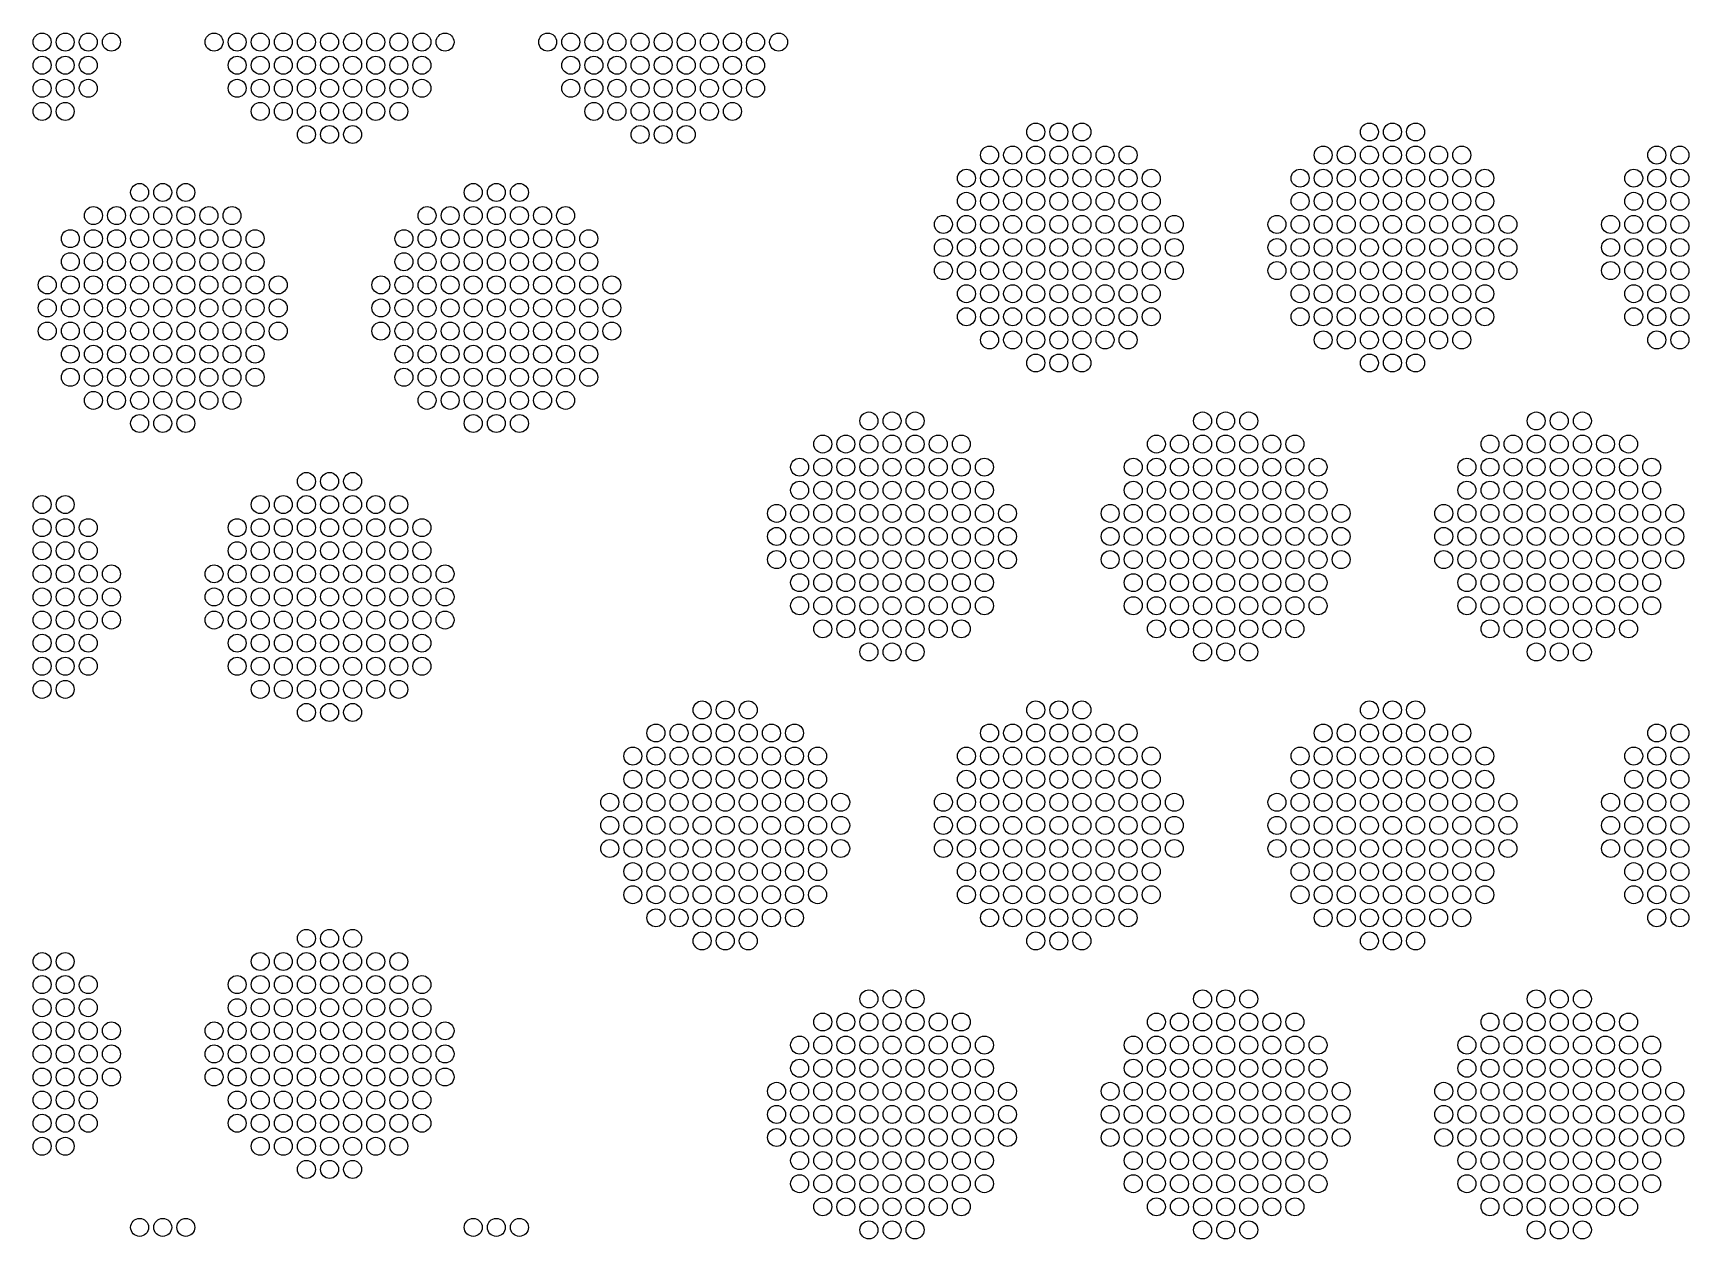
# Model space of a CAD drawing. Extents: x -49 to 54, y -38 to 38.
# Drawn here: x -29.79 to -23.33, y -9.47 to -4.77 of the extents above; entities that cross this region are included whole.
import ezdxf

# ---------------------------------------------------------------- set-up
doc = ezdxf.new("R2010")
doc.units = 0
doc.layers.add('LOWER_ELECTRODE', color=1, linetype='CONTINUOUS')

msp = doc.modelspace()

# ---------------------------------------------------------------- linework, layer by layer
at = {"layer": 'LOWER_ELECTRODE'}
for centre in [(-29.7502, -4.8028), (-29.6602, -4.8028), (-29.5702, -4.8028), (-29.4802, -4.8028), (-29.0802, -4.8028), (-28.9902, -4.8028), (-28.9002, -4.8028), (-28.8102, -4.8028), (-28.7202, -4.8028), (-28.6302, -4.8028), (-28.5402, -4.8028), (-28.4502, -4.8028), (-28.3602, -4.8028), (-28.2702, -4.8028), (-28.1802, -4.8028), (-27.7802, -4.8028), (-27.6902, -4.8028), (-27.6002, -4.8028), (-27.5102, -4.8028), (-27.4202, -4.8028), (-27.3302, -4.8028), (-27.2402, -4.8028), (-27.1502, -4.8028), (-27.0602, -4.8028), (-26.9702, -4.8028), (-26.8802, -4.8028), (-29.7502, -4.8928), (-29.6602, -4.8928), (-29.5702, -4.8928), (-28.9902, -4.8928), (-28.9002, -4.8928), (-28.8102, -4.8928), (-28.7202, -4.8928), (-28.6302, -4.8928), (-28.5402, -4.8928), (-28.4502, -4.8928), (-28.3602, -4.8928), (-28.2702, -4.8928), (-27.6902, -4.8928), (-27.6002, -4.8928), (-27.5102, -4.8928), (-27.4202, -4.8928), (-27.3302, -4.8928), (-27.2402, -4.8928), (-27.1502, -4.8928), (-27.0602, -4.8928), (-26.9702, -4.8928), (-29.7502, -4.9828), (-29.6602, -4.9828), (-29.5702, -4.9828), (-28.9902, -4.9828), (-28.9002, -4.9828), (-28.8102, -4.9828), (-28.7202, -4.9828), (-28.6302, -4.9828), (-28.5402, -4.9828), (-28.4502, -4.9828), (-28.3602, -4.9828), (-28.2702, -4.9828), (-27.6902, -4.9828), (-27.6002, -4.9828), (-27.5102, -4.9828), (-27.4202, -4.9828), (-27.3302, -4.9828), (-27.2402, -4.9828), (-27.1502, -4.9828), (-27.0602, -4.9828), (-26.9702, -4.9828), (-29.7502, -5.0728), (-29.6602, -5.0728), (-28.9002, -5.0728), (-28.8102, -5.0728), (-28.7202, -5.0728), (-28.6302, -5.0728), (-28.5402, -5.0728), (-28.4502, -5.0728), (-28.3602, -5.0728), (-27.6002, -5.0728), (-27.5102, -5.0728), (-27.4202, -5.0728), (-27.3302, -5.0728), (-27.2402, -5.0728), (-27.1502, -5.0728), (-27.0602, -5.0728), (-28.7202, -5.1628), (-28.6302, -5.1628), (-28.5402, -5.1628), (-27.4202, -5.1628), (-27.3302, -5.1628), (-27.2402, -5.1628), (-25.8784, -5.153), (-25.7884, -5.153), (-25.6984, -5.153), (-24.5784, -5.153), (-24.4884, -5.153), (-24.3984, -5.153), (-26.0584, -5.243), (-25.9684, -5.243), (-25.8784, -5.243), (-25.7884, -5.243), (-25.6984, -5.243), (-25.6084, -5.243), (-25.5184, -5.243), (-24.7584, -5.243), (-24.6684, -5.243), (-24.5784, -5.243), (-24.4884, -5.243), (-24.3984, -5.243), (-24.3084, -5.243), (-24.2184, -5.243), (-23.4584, -5.243), (-23.3684, -5.243), (-29.3702, -5.3886), (-29.2802, -5.3886), (-29.1902, -5.3886), (-28.0702, -5.3886), (-27.9802, -5.3886), (-27.8902, -5.3886), (-26.1484, -5.333), (-26.0584, -5.333), (-25.9684, -5.333), (-25.8784, -5.333), (-25.7884, -5.333), (-25.6984, -5.333), (-25.6084, -5.333), (-25.5184, -5.333), (-25.4284, -5.333), (-24.8484, -5.333), (-24.7584, -5.333), (-24.6684, -5.333), (-24.5784, -5.333), (-24.4884, -5.333), (-24.3984, -5.333), (-24.3084, -5.333), (-24.2184, -5.333), (-24.1284, -5.333), (-23.5484, -5.333), (-23.4584, -5.333), (-23.3684, -5.333), (-26.1484, -5.423), (-26.0584, -5.423), (-25.9684, -5.423), (-25.8784, -5.423), (-25.7884, -5.423), (-25.6984, -5.423), (-25.6084, -5.423), (-25.5184, -5.423), (-25.4284, -5.423), (-24.8484, -5.423), (-24.7584, -5.423), (-24.6684, -5.423), (-24.5784, -5.423), (-24.4884, -5.423), (-24.3984, -5.423), (-24.3084, -5.423), (-24.2184, -5.423), (-24.1284, -5.423), (-23.5484, -5.423), (-23.4584, -5.423), (-23.3684, -5.423), (-29.5502, -5.4786), (-29.4602, -5.4786), (-29.3702, -5.4786), (-29.2802, -5.4786), (-29.1902, -5.4786), (-29.1002, -5.4786), (-29.0102, -5.4786), (-28.2502, -5.4786), (-28.1602, -5.4786), (-28.0702, -5.4786), (-27.9802, -5.4786), (-27.8902, -5.4786), (-27.8002, -5.4786), (-27.7102, -5.4786), (-26.2384, -5.513), (-26.1484, -5.513), (-26.0584, -5.513), (-25.9684, -5.513), (-25.8784, -5.513), (-25.7884, -5.513), (-25.6984, -5.513), (-25.6084, -5.513), (-25.5184, -5.513), (-25.4284, -5.513), (-25.3384, -5.513), (-24.9384, -5.513), (-24.8484, -5.513), (-24.7584, -5.513), (-24.6684, -5.513), (-24.5784, -5.513), (-24.4884, -5.513), (-24.3984, -5.513), (-24.3084, -5.513), (-24.2184, -5.513), (-24.1284, -5.513), (-24.0384, -5.513), (-23.6384, -5.513), (-23.5484, -5.513), (-23.4584, -5.513), (-23.3684, -5.513), (-29.6402, -5.5686), (-29.5502, -5.5686), (-29.4602, -5.5686), (-29.3702, -5.5686), (-29.2802, -5.5686), (-29.1902, -5.5686), (-29.1002, -5.5686), (-29.0102, -5.5686), (-28.9202, -5.5686), (-28.3402, -5.5686), (-28.2502, -5.5686), (-28.1602, -5.5686), (-28.0702, -5.5686), (-27.9802, -5.5686), (-27.8902, -5.5686), (-27.8002, -5.5686), (-27.7102, -5.5686), (-27.6202, -5.5686), (-26.2384, -5.603), (-26.1484, -5.603), (-26.0584, -5.603), (-25.9684, -5.603), (-25.8784, -5.603), (-25.7884, -5.603), (-25.6984, -5.603), (-25.6084, -5.603), (-25.5184, -5.603), (-25.4284, -5.603), (-25.3384, -5.603), (-24.9384, -5.603), (-24.8484, -5.603), (-24.7584, -5.603), (-24.6684, -5.603), (-24.5784, -5.603), (-24.4884, -5.603), (-24.3984, -5.603), (-24.3084, -5.603), (-24.2184, -5.603), (-24.1284, -5.603), (-24.0384, -5.603), (-23.6384, -5.603), (-23.5484, -5.603), (-23.4584, -5.603), (-23.3684, -5.603), (-29.6402, -5.6586), (-29.5502, -5.6586), (-29.4602, -5.6586), (-29.3702, -5.6586), (-29.2802, -5.6586), (-29.1902, -5.6586), (-29.1002, -5.6586), (-29.0102, -5.6586), (-28.9202, -5.6586), (-28.3402, -5.6586), (-28.2502, -5.6586), (-28.1602, -5.6586), (-28.0702, -5.6586), (-27.9802, -5.6586), (-27.8902, -5.6586), (-27.8002, -5.6586), (-27.7102, -5.6586), (-27.6202, -5.6586), (-26.2384, -5.693), (-26.1484, -5.693), (-26.0584, -5.693), (-25.9684, -5.693), (-25.8784, -5.693), (-25.7884, -5.693), (-25.6984, -5.693), (-25.6084, -5.693), (-25.5184, -5.693), (-25.4284, -5.693), (-25.3384, -5.693), (-24.9384, -5.693), (-24.8484, -5.693), (-24.7584, -5.693), (-24.6684, -5.693), (-24.5784, -5.693), (-24.4884, -5.693), (-24.3984, -5.693), (-24.3084, -5.693), (-24.2184, -5.693), (-24.1284, -5.693), (-24.0384, -5.693), (-23.6384, -5.693), (-23.5484, -5.693), (-23.4584, -5.693), (-23.3684, -5.693), (-29.7302, -5.7486), (-29.6402, -5.7486), (-29.5502, -5.7486), (-29.4602, -5.7486), (-29.3702, -5.7486), (-29.2802, -5.7486), (-29.1902, -5.7486), (-29.1002, -5.7486), (-29.0102, -5.7486), (-28.9202, -5.7486), (-28.8302, -5.7486), (-28.4302, -5.7486), (-28.3402, -5.7486), (-28.2502, -5.7486), (-28.1602, -5.7486), (-28.0702, -5.7486), (-27.9802, -5.7486), (-27.8902, -5.7486), (-27.8002, -5.7486), (-27.7102, -5.7486), (-27.6202, -5.7486), (-27.5302, -5.7486), (-29.7302, -5.8386), (-29.6402, -5.8386), (-29.5502, -5.8386), (-29.4602, -5.8386), (-29.3702, -5.8386), (-29.2802, -5.8386), (-29.1902, -5.8386), (-29.1002, -5.8386), (-29.0102, -5.8386), (-28.9202, -5.8386), (-28.8302, -5.8386), (-28.4302, -5.8386), (-28.3402, -5.8386), (-28.2502, -5.8386), (-28.1602, -5.8386), (-28.0702, -5.8386), (-27.9802, -5.8386), (-27.8902, -5.8386), (-27.8002, -5.8386), (-27.7102, -5.8386), (-27.6202, -5.8386), (-27.5302, -5.8386), (-26.1484, -5.783), (-26.0584, -5.783), (-25.9684, -5.783), (-25.8784, -5.783), (-25.7884, -5.783), (-25.6984, -5.783), (-25.6084, -5.783), (-25.5184, -5.783), (-25.4284, -5.783), (-24.8484, -5.783), (-24.7584, -5.783), (-24.6684, -5.783), (-24.5784, -5.783), (-24.4884, -5.783), (-24.3984, -5.783), (-24.3084, -5.783), (-24.2184, -5.783), (-24.1284, -5.783), (-23.5484, -5.783), (-23.4584, -5.783), (-23.3684, -5.783), (-26.1484, -5.873), (-26.0584, -5.873), (-25.9684, -5.873), (-25.8784, -5.873), (-25.7884, -5.873), (-25.6984, -5.873), (-25.6084, -5.873), (-25.5184, -5.873), (-25.4284, -5.873), (-24.8484, -5.873), (-24.7584, -5.873), (-24.6684, -5.873), (-24.5784, -5.873), (-24.4884, -5.873), (-24.3984, -5.873), (-24.3084, -5.873), (-24.2184, -5.873), (-24.1284, -5.873), (-23.5484, -5.873), (-23.4584, -5.873), (-23.3684, -5.873), (-29.7302, -5.9286), (-29.6402, -5.9286), (-29.5502, -5.9286), (-29.4602, -5.9286), (-29.3702, -5.9286), (-29.2802, -5.9286), (-29.1902, -5.9286), (-29.1002, -5.9286), (-29.0102, -5.9286), (-28.9202, -5.9286), (-28.8302, -5.9286), (-28.4302, -5.9286), (-28.3402, -5.9286), (-28.2502, -5.9286), (-28.1602, -5.9286), (-28.0702, -5.9286), (-27.9802, -5.9286), (-27.8902, -5.9286), (-27.8002, -5.9286), (-27.7102, -5.9286), (-27.6202, -5.9286), (-27.5302, -5.9286), (-26.0584, -5.963), (-25.9684, -5.963), (-25.8784, -5.963), (-25.7884, -5.963), (-25.6984, -5.963), (-25.6084, -5.963), (-25.5184, -5.963), (-24.7584, -5.963), (-24.6684, -5.963), (-24.5784, -5.963), (-24.4884, -5.963), (-24.3984, -5.963), (-24.3084, -5.963), (-24.2184, -5.963), (-23.4584, -5.963), (-23.3684, -5.963), (-29.6402, -6.0186), (-29.5502, -6.0186), (-29.4602, -6.0186), (-29.3702, -6.0186), (-29.2802, -6.0186), (-29.1902, -6.0186), (-29.1002, -6.0186), (-29.0102, -6.0186), (-28.9202, -6.0186), (-28.3402, -6.0186), (-28.2502, -6.0186), (-28.1602, -6.0186), (-28.0702, -6.0186), (-27.9802, -6.0186), (-27.8902, -6.0186), (-27.8002, -6.0186), (-27.7102, -6.0186), (-27.6202, -6.0186), (-25.8784, -6.053), (-25.7884, -6.053), (-25.6984, -6.053), (-24.5784, -6.053), (-24.4884, -6.053), (-24.3984, -6.053), (-29.6402, -6.1086), (-29.5502, -6.1086), (-29.4602, -6.1086), (-29.3702, -6.1086), (-29.2802, -6.1086), (-29.1902, -6.1086), (-29.1002, -6.1086), (-29.0102, -6.1086), (-28.9202, -6.1086), (-28.3402, -6.1086), (-28.2502, -6.1086), (-28.1602, -6.1086), (-28.0702, -6.1086), (-27.9802, -6.1086), (-27.8902, -6.1086), (-27.8002, -6.1086), (-27.7102, -6.1086), (-27.6202, -6.1086), (-29.5502, -6.1986), (-29.4602, -6.1986), (-29.3702, -6.1986), (-29.2802, -6.1986), (-29.1902, -6.1986), (-29.1002, -6.1986), (-29.0102, -6.1986), (-28.2502, -6.1986), (-28.1602, -6.1986), (-28.0702, -6.1986), (-27.9802, -6.1986), (-27.8902, -6.1986), (-27.8002, -6.1986), (-27.7102, -6.1986), (-29.3702, -6.2886), (-29.2802, -6.2886), (-29.1902, -6.2886), (-28.0702, -6.2886), (-27.9802, -6.2886), (-27.8902, -6.2886), (-26.5284, -6.2788), (-26.4384, -6.2788), (-26.3484, -6.2788), (-25.2284, -6.2788), (-25.1384, -6.2788), (-25.0484, -6.2788), (-23.9284, -6.2788), (-23.8384, -6.2788), (-23.7484, -6.2788), (-26.7084, -6.3688), (-26.6184, -6.3688), (-26.5284, -6.3688), (-26.4384, -6.3688), (-26.3484, -6.3688), (-26.2584, -6.3688), (-26.1684, -6.3688), (-25.4084, -6.3688), (-25.3184, -6.3688), (-25.2284, -6.3688), (-25.1384, -6.3688), (-25.0484, -6.3688), (-24.9584, -6.3688), (-24.8684, -6.3688), (-24.1084, -6.3688), (-24.0184, -6.3688), (-23.9284, -6.3688), (-23.8384, -6.3688), (-23.7484, -6.3688), (-23.6584, -6.3688), (-23.5684, -6.3688), (-26.7984, -6.4588), (-26.7084, -6.4588), (-26.6184, -6.4588), (-26.5284, -6.4588), (-26.4384, -6.4588), (-26.3484, -6.4588), (-26.2584, -6.4588), (-26.1684, -6.4588), (-26.0784, -6.4588), (-25.4984, -6.4588), (-25.4084, -6.4588), (-25.3184, -6.4588), (-25.2284, -6.4588), (-25.1384, -6.4588), (-25.0484, -6.4588), (-24.9584, -6.4588), (-24.8684, -6.4588), (-24.7784, -6.4588), (-24.1984, -6.4588), (-24.1084, -6.4588), (-24.0184, -6.4588), (-23.9284, -6.4588), (-23.8384, -6.4588), (-23.7484, -6.4588), (-23.6584, -6.4588), (-23.5684, -6.4588), (-23.4784, -6.4588), (-28.7202, -6.5145), (-28.6302, -6.5145), (-28.5402, -6.5145), (-26.7984, -6.5488), (-26.7084, -6.5488), (-26.6184, -6.5488), (-26.5284, -6.5488), (-26.4384, -6.5488), (-26.3484, -6.5488), (-26.2584, -6.5488), (-26.1684, -6.5488), (-26.0784, -6.5488), (-25.4984, -6.5488), (-25.4084, -6.5488), (-25.3184, -6.5488), (-25.2284, -6.5488), (-25.1384, -6.5488), (-25.0484, -6.5488), (-24.9584, -6.5488), (-24.8684, -6.5488), (-24.7784, -6.5488), (-24.1984, -6.5488), (-24.1084, -6.5488), (-24.0184, -6.5488), (-23.9284, -6.5488), (-23.8384, -6.5488), (-23.7484, -6.5488), (-23.6584, -6.5488), (-23.5684, -6.5488), (-23.4784, -6.5488), (-29.7502, -6.6045), (-29.6602, -6.6045), (-28.9002, -6.6045), (-28.8102, -6.6045), (-28.7202, -6.6045), (-28.6302, -6.6045), (-28.5402, -6.6045), (-28.4502, -6.6045), (-28.3602, -6.6045), (-26.8884, -6.6388), (-26.7984, -6.6388), (-26.7084, -6.6388), (-26.6184, -6.6388), (-26.5284, -6.6388), (-26.4384, -6.6388), (-26.3484, -6.6388), (-26.2584, -6.6388), (-26.1684, -6.6388), (-26.0784, -6.6388), (-25.9884, -6.6388), (-25.5884, -6.6388), (-25.4984, -6.6388), (-25.4084, -6.6388), (-25.3184, -6.6388), (-25.2284, -6.6388), (-25.1384, -6.6388), (-25.0484, -6.6388), (-24.9584, -6.6388), (-24.8684, -6.6388), (-24.7784, -6.6388), (-24.6884, -6.6388), (-24.2884, -6.6388), (-24.1984, -6.6388), (-24.1084, -6.6388), (-24.0184, -6.6388), (-23.9284, -6.6388), (-23.8384, -6.6388), (-23.7484, -6.6388), (-23.6584, -6.6388), (-23.5684, -6.6388), (-23.4784, -6.6388), (-23.3884, -6.6388), (-29.7502, -6.6945), (-29.6602, -6.6945), (-29.5702, -6.6945), (-28.9902, -6.6945), (-28.9002, -6.6945), (-28.8102, -6.6945), (-28.7202, -6.6945), (-28.6302, -6.6945), (-28.5402, -6.6945), (-28.4502, -6.6945), (-28.3602, -6.6945), (-28.2702, -6.6945), (-26.8884, -6.7288), (-26.7984, -6.7288), (-26.7084, -6.7288), (-26.6184, -6.7288), (-26.5284, -6.7288), (-26.4384, -6.7288), (-26.3484, -6.7288), (-26.2584, -6.7288), (-26.1684, -6.7288), (-26.0784, -6.7288), (-25.9884, -6.7288), (-25.5884, -6.7288), (-25.4984, -6.7288), (-25.4084, -6.7288), (-25.3184, -6.7288), (-25.2284, -6.7288), (-25.1384, -6.7288), (-25.0484, -6.7288), (-24.9584, -6.7288), (-24.8684, -6.7288), (-24.7784, -6.7288), (-24.6884, -6.7288), (-24.2884, -6.7288), (-24.1984, -6.7288), (-24.1084, -6.7288), (-24.0184, -6.7288), (-23.9284, -6.7288), (-23.8384, -6.7288), (-23.7484, -6.7288), (-23.6584, -6.7288), (-23.5684, -6.7288), (-23.4784, -6.7288), (-23.3884, -6.7288), (-29.7502, -6.7845), (-29.6602, -6.7845), (-29.5702, -6.7845), (-28.9902, -6.7845), (-28.9002, -6.7845), (-28.8102, -6.7845), (-28.7202, -6.7845), (-28.6302, -6.7845), (-28.5402, -6.7845), (-28.4502, -6.7845), (-28.3602, -6.7845), (-28.2702, -6.7845), (-26.8884, -6.8188), (-26.7984, -6.8188), (-26.7084, -6.8188), (-26.6184, -6.8188), (-26.5284, -6.8188), (-26.4384, -6.8188), (-26.3484, -6.8188), (-26.2584, -6.8188), (-26.1684, -6.8188), (-26.0784, -6.8188), (-25.9884, -6.8188), (-25.5884, -6.8188), (-25.4984, -6.8188), (-25.4084, -6.8188), (-25.3184, -6.8188), (-25.2284, -6.8188), (-25.1384, -6.8188), (-25.0484, -6.8188), (-24.9584, -6.8188), (-24.8684, -6.8188), (-24.7784, -6.8188), (-24.6884, -6.8188), (-24.2884, -6.8188), (-24.1984, -6.8188), (-24.1084, -6.8188), (-24.0184, -6.8188), (-23.9284, -6.8188), (-23.8384, -6.8188), (-23.7484, -6.8188), (-23.6584, -6.8188), (-23.5684, -6.8188), (-23.4784, -6.8188), (-23.3884, -6.8188), (-29.7502, -6.8745), (-29.6602, -6.8745), (-29.5702, -6.8745), (-29.4802, -6.8745), (-29.0802, -6.8745), (-28.9902, -6.8745), (-28.9002, -6.8745), (-28.8102, -6.8745), (-28.7202, -6.8745), (-28.6302, -6.8745), (-28.5402, -6.8745), (-28.4502, -6.8745), (-28.3602, -6.8745), (-28.2702, -6.8745), (-28.1802, -6.8745), (-26.7984, -6.9088), (-26.7084, -6.9088), (-26.6184, -6.9088), (-26.5284, -6.9088), (-26.4384, -6.9088), (-26.3484, -6.9088), (-26.2584, -6.9088), (-26.1684, -6.9088), (-26.0784, -6.9088), (-25.4984, -6.9088), (-25.4084, -6.9088), (-25.3184, -6.9088), (-25.2284, -6.9088), (-25.1384, -6.9088), (-25.0484, -6.9088), (-24.9584, -6.9088), (-24.8684, -6.9088), (-24.7784, -6.9088), (-24.1984, -6.9088), (-24.1084, -6.9088), (-24.0184, -6.9088), (-23.9284, -6.9088), (-23.8384, -6.9088), (-23.7484, -6.9088), (-23.6584, -6.9088), (-23.5684, -6.9088), (-23.4784, -6.9088), (-29.7502, -6.9645), (-29.6602, -6.9645), (-29.5702, -6.9645), (-29.4802, -6.9645), (-29.0802, -6.9645), (-28.9902, -6.9645), (-28.9002, -6.9645), (-28.8102, -6.9645), (-28.7202, -6.9645), (-28.6302, -6.9645), (-28.5402, -6.9645), (-28.4502, -6.9645), (-28.3602, -6.9645), (-28.2702, -6.9645), (-28.1802, -6.9645), (-26.7984, -6.9988), (-26.7084, -6.9988), (-26.6184, -6.9988), (-26.5284, -6.9988), (-26.4384, -6.9988), (-26.3484, -6.9988), (-26.2584, -6.9988), (-26.1684, -6.9988), (-26.0784, -6.9988), (-25.4984, -6.9988), (-25.4084, -6.9988), (-25.3184, -6.9988), (-25.2284, -6.9988), (-25.1384, -6.9988), (-25.0484, -6.9988), (-24.9584, -6.9988), (-24.8684, -6.9988), (-24.7784, -6.9988), (-24.1984, -6.9988), (-24.1084, -6.9988), (-24.0184, -6.9988), (-23.9284, -6.9988), (-23.8384, -6.9988), (-23.7484, -6.9988), (-23.6584, -6.9988), (-23.5684, -6.9988), (-23.4784, -6.9988), (-29.7502, -7.0545), (-29.6602, -7.0545), (-29.5702, -7.0545), (-29.4802, -7.0545), (-29.0802, -7.0545), (-28.9902, -7.0545), (-28.9002, -7.0545), (-28.8102, -7.0545), (-28.7202, -7.0545), (-28.6302, -7.0545), (-28.5402, -7.0545), (-28.4502, -7.0545), (-28.3602, -7.0545), (-28.2702, -7.0545), (-28.1802, -7.0545), (-26.7084, -7.0888), (-26.6184, -7.0888), (-26.5284, -7.0888), (-26.4384, -7.0888), (-26.3484, -7.0888), (-26.2584, -7.0888), (-26.1684, -7.0888), (-25.4084, -7.0888), (-25.3184, -7.0888), (-25.2284, -7.0888), (-25.1384, -7.0888), (-25.0484, -7.0888), (-24.9584, -7.0888), (-24.8684, -7.0888), (-24.1084, -7.0888), (-24.0184, -7.0888), (-23.9284, -7.0888), (-23.8384, -7.0888), (-23.7484, -7.0888), (-23.6584, -7.0888), (-23.5684, -7.0888), (-29.7502, -7.1445), (-29.6602, -7.1445), (-29.5702, -7.1445), (-28.9902, -7.1445), (-28.9002, -7.1445), (-28.8102, -7.1445), (-28.7202, -7.1445), (-28.6302, -7.1445), (-28.5402, -7.1445), (-28.4502, -7.1445), (-28.3602, -7.1445), (-28.2702, -7.1445), (-26.5284, -7.1788), (-26.4384, -7.1788), (-26.3484, -7.1788), (-25.2284, -7.1788), (-25.1384, -7.1788), (-25.0484, -7.1788), (-23.9284, -7.1788), (-23.8384, -7.1788), (-23.7484, -7.1788), (-29.7502, -7.2345), (-29.6602, -7.2345), (-29.5702, -7.2345), (-28.9902, -7.2345), (-28.9002, -7.2345), (-28.8102, -7.2345), (-28.7202, -7.2345), (-28.6302, -7.2345), (-28.5402, -7.2345), (-28.4502, -7.2345), (-28.3602, -7.2345), (-28.2702, -7.2345), (-29.7502, -7.3245), (-29.6602, -7.3245), (-28.9002, -7.3245), (-28.8102, -7.3245), (-28.7202, -7.3245), (-28.6302, -7.3245), (-28.5402, -7.3245), (-28.4502, -7.3245), (-28.3602, -7.3245), (-28.7202, -7.4145), (-28.6302, -7.4145), (-28.5402, -7.4145), (-27.1784, -7.4046), (-27.0884, -7.4046), (-26.9984, -7.4046), (-25.8784, -7.4046), (-25.7884, -7.4046), (-25.6984, -7.4046), (-24.5784, -7.4046), (-24.4884, -7.4046), (-24.3984, -7.4046), (-27.3584, -7.4946), (-27.2684, -7.4946), (-27.1784, -7.4946), (-27.0884, -7.4946), (-26.9984, -7.4946), (-26.9084, -7.4946), (-26.8184, -7.4946), (-26.0584, -7.4946), (-25.9684, -7.4946), (-25.8784, -7.4946), (-25.7884, -7.4946), (-25.6984, -7.4946), (-25.6084, -7.4946), (-25.5184, -7.4946), (-24.7584, -7.4946), (-24.6684, -7.4946), (-24.5784, -7.4946), (-24.4884, -7.4946), (-24.3984, -7.4946), (-24.3084, -7.4946), (-24.2184, -7.4946), (-23.4584, -7.4946), (-23.3684, -7.4946), (-27.4484, -7.5846), (-27.3584, -7.5846), (-27.2684, -7.5846), (-27.1784, -7.5846), (-27.0884, -7.5846), (-26.9984, -7.5846), (-26.9084, -7.5846), (-26.8184, -7.5846), (-26.7284, -7.5846), (-26.1484, -7.5846), (-26.0584, -7.5846), (-25.9684, -7.5846), (-25.8784, -7.5846), (-25.7884, -7.5846), (-25.6984, -7.5846), (-25.6084, -7.5846), (-25.5184, -7.5846), (-25.4284, -7.5846), (-24.8484, -7.5846), (-24.7584, -7.5846), (-24.6684, -7.5846), (-24.5784, -7.5846), (-24.4884, -7.5846), (-24.3984, -7.5846), (-24.3084, -7.5846), (-24.2184, -7.5846), (-24.1284, -7.5846), (-23.5484, -7.5846), (-23.4584, -7.5846), (-23.3684, -7.5846), (-27.4484, -7.6746), (-27.3584, -7.6746), (-27.2684, -7.6746), (-27.1784, -7.6746), (-27.0884, -7.6746), (-26.9984, -7.6746), (-26.9084, -7.6746), (-26.8184, -7.6746), (-26.7284, -7.6746), (-26.1484, -7.6746), (-26.0584, -7.6746), (-25.9684, -7.6746), (-25.8784, -7.6746), (-25.7884, -7.6746), (-25.6984, -7.6746), (-25.6084, -7.6746), (-25.5184, -7.6746), (-25.4284, -7.6746), (-24.8484, -7.6746), (-24.7584, -7.6746), (-24.6684, -7.6746), (-24.5784, -7.6746), (-24.4884, -7.6746), (-24.3984, -7.6746), (-24.3084, -7.6746), (-24.2184, -7.6746), (-24.1284, -7.6746), (-23.5484, -7.6746), (-23.4584, -7.6746), (-23.3684, -7.6746), (-27.5384, -7.7646), (-27.4484, -7.7646), (-27.3584, -7.7646), (-27.2684, -7.7646), (-27.1784, -7.7646), (-27.0884, -7.7646), (-26.9984, -7.7646), (-26.9084, -7.7646), (-26.8184, -7.7646), (-26.7284, -7.7646), (-26.6384, -7.7646), (-26.2384, -7.7646), (-26.1484, -7.7646), (-26.0584, -7.7646), (-25.9684, -7.7646), (-25.8784, -7.7646), (-25.7884, -7.7646), (-25.6984, -7.7646), (-25.6084, -7.7646), (-25.5184, -7.7646), (-25.4284, -7.7646), (-25.3384, -7.7646), (-24.9384, -7.7646), (-24.8484, -7.7646), (-24.7584, -7.7646), (-24.6684, -7.7646), (-24.5784, -7.7646), (-24.4884, -7.7646), (-24.3984, -7.7646), (-24.3084, -7.7646), (-24.2184, -7.7646), (-24.1284, -7.7646), (-24.0384, -7.7646), (-23.6384, -7.7646), (-23.5484, -7.7646), (-23.4584, -7.7646), (-23.3684, -7.7646), (-27.5384, -7.8546), (-27.4484, -7.8546), (-27.3584, -7.8546), (-27.2684, -7.8546), (-27.1784, -7.8546), (-27.0884, -7.8546), (-26.9984, -7.8546), (-26.9084, -7.8546), (-26.8184, -7.8546), (-26.7284, -7.8546), (-26.6384, -7.8546), (-26.2384, -7.8546), (-26.1484, -7.8546), (-26.0584, -7.8546), (-25.9684, -7.8546), (-25.8784, -7.8546), (-25.7884, -7.8546), (-25.6984, -7.8546), (-25.6084, -7.8546), (-25.5184, -7.8546), (-25.4284, -7.8546), (-25.3384, -7.8546), (-24.9384, -7.8546), (-24.8484, -7.8546), (-24.7584, -7.8546), (-24.6684, -7.8546), (-24.5784, -7.8546), (-24.4884, -7.8546), (-24.3984, -7.8546), (-24.3084, -7.8546), (-24.2184, -7.8546), (-24.1284, -7.8546), (-24.0384, -7.8546), (-23.6384, -7.8546), (-23.5484, -7.8546), (-23.4584, -7.8546), (-23.3684, -7.8546), (-27.5384, -7.9446), (-27.4484, -7.9446), (-27.3584, -7.9446), (-27.2684, -7.9446), (-27.1784, -7.9446), (-27.0884, -7.9446), (-26.9984, -7.9446), (-26.9084, -7.9446), (-26.8184, -7.9446), (-26.7284, -7.9446), (-26.6384, -7.9446), (-26.2384, -7.9446), (-26.1484, -7.9446), (-26.0584, -7.9446), (-25.9684, -7.9446), (-25.8784, -7.9446), (-25.7884, -7.9446), (-25.6984, -7.9446), (-25.6084, -7.9446), (-25.5184, -7.9446), (-25.4284, -7.9446), (-25.3384, -7.9446), (-24.9384, -7.9446), (-24.8484, -7.9446), (-24.7584, -7.9446), (-24.6684, -7.9446), (-24.5784, -7.9446), (-24.4884, -7.9446), (-24.3984, -7.9446), (-24.3084, -7.9446), (-24.2184, -7.9446), (-24.1284, -7.9446), (-24.0384, -7.9446), (-23.6384, -7.9446), (-23.5484, -7.9446), (-23.4584, -7.9446), (-23.3684, -7.9446), (-27.4484, -8.0346), (-27.3584, -8.0346), (-27.2684, -8.0346), (-27.1784, -8.0346), (-27.0884, -8.0346), (-26.9984, -8.0346), (-26.9084, -8.0346), (-26.8184, -8.0346), (-26.7284, -8.0346), (-26.1484, -8.0346), (-26.0584, -8.0346), (-25.9684, -8.0346), (-25.8784, -8.0346), (-25.7884, -8.0346), (-25.6984, -8.0346), (-25.6084, -8.0346), (-25.5184, -8.0346), (-25.4284, -8.0346), (-24.8484, -8.0346), (-24.7584, -8.0346), (-24.6684, -8.0346), (-24.5784, -8.0346), (-24.4884, -8.0346), (-24.3984, -8.0346), (-24.3084, -8.0346), (-24.2184, -8.0346), (-24.1284, -8.0346), (-23.5484, -8.0346), (-23.4584, -8.0346), (-23.3684, -8.0346), (-27.4484, -8.1246), (-27.3584, -8.1246), (-27.2684, -8.1246), (-27.1784, -8.1246), (-27.0884, -8.1246), (-26.9984, -8.1246), (-26.9084, -8.1246), (-26.8184, -8.1246), (-26.7284, -8.1246), (-26.1484, -8.1246), (-26.0584, -8.1246), (-25.9684, -8.1246), (-25.8784, -8.1246), (-25.7884, -8.1246), (-25.6984, -8.1246), (-25.6084, -8.1246), (-25.5184, -8.1246), (-25.4284, -8.1246), (-24.8484, -8.1246), (-24.7584, -8.1246), (-24.6684, -8.1246), (-24.5784, -8.1246), (-24.4884, -8.1246), (-24.3984, -8.1246), (-24.3084, -8.1246), (-24.2184, -8.1246), (-24.1284, -8.1246), (-23.5484, -8.1246), (-23.4584, -8.1246), (-23.3684, -8.1246), (-27.3584, -8.2146), (-27.2684, -8.2146), (-27.1784, -8.2146), (-27.0884, -8.2146), (-26.9984, -8.2146), (-26.9084, -8.2146), (-26.8184, -8.2146), (-26.0584, -8.2146), (-25.9684, -8.2146), (-25.8784, -8.2146), (-25.7884, -8.2146), (-25.6984, -8.2146), (-25.6084, -8.2146), (-25.5184, -8.2146), (-24.7584, -8.2146), (-24.6684, -8.2146), (-24.5784, -8.2146), (-24.4884, -8.2146), (-24.3984, -8.2146), (-24.3084, -8.2146), (-24.2184, -8.2146), (-23.4584, -8.2146), (-23.3684, -8.2146), (-28.7202, -8.2948), (-28.6302, -8.2948), (-28.5402, -8.2948), (-27.1784, -8.3046), (-27.0884, -8.3046), (-26.9984, -8.3046), (-25.8784, -8.3046), (-25.7884, -8.3046), (-25.6984, -8.3046), (-24.5784, -8.3046), (-24.4884, -8.3046), (-24.3984, -8.3046), (-29.7502, -8.3848), (-29.6602, -8.3848), (-28.9002, -8.3848), (-28.8102, -8.3848), (-28.7202, -8.3848), (-28.6302, -8.3848), (-28.5402, -8.3848), (-28.4502, -8.3848), (-28.3602, -8.3848), (-29.7502, -8.4748), (-29.6602, -8.4748), (-29.5702, -8.4748), (-28.9902, -8.4748), (-28.9002, -8.4748), (-28.8102, -8.4748), (-28.7202, -8.4748), (-28.6302, -8.4748), (-28.5402, -8.4748), (-28.4502, -8.4748), (-28.3602, -8.4748), (-28.2702, -8.4748), (-26.5284, -8.5305), (-26.4384, -8.5305), (-26.3484, -8.5305), (-25.2284, -8.5305), (-25.1384, -8.5305), (-25.0484, -8.5305), (-23.9284, -8.5305), (-23.8384, -8.5305), (-23.7484, -8.5305), (-29.7502, -8.5648), (-29.6602, -8.5648), (-29.5702, -8.5648), (-28.9902, -8.5648), (-28.9002, -8.5648), (-28.8102, -8.5648), (-28.7202, -8.5648), (-28.6302, -8.5648), (-28.5402, -8.5648), (-28.4502, -8.5648), (-28.3602, -8.5648), (-28.2702, -8.5648), (-29.7502, -8.6548), (-29.6602, -8.6548), (-29.5702, -8.6548), (-29.4802, -8.6548), (-29.0802, -8.6548), (-28.9902, -8.6548), (-28.9002, -8.6548), (-28.8102, -8.6548), (-28.7202, -8.6548), (-28.6302, -8.6548), (-28.5402, -8.6548), (-28.4502, -8.6548), (-28.3602, -8.6548), (-28.2702, -8.6548), (-28.1802, -8.6548), (-26.7084, -8.6205), (-26.6184, -8.6205), (-26.5284, -8.6205), (-26.4384, -8.6205), (-26.3484, -8.6205), (-26.2584, -8.6205), (-26.1684, -8.6205), (-25.4084, -8.6205), (-25.3184, -8.6205), (-25.2284, -8.6205), (-25.1384, -8.6205), (-25.0484, -8.6205), (-24.9584, -8.6205), (-24.8684, -8.6205), (-24.1084, -8.6205), (-24.0184, -8.6205), (-23.9284, -8.6205), (-23.8384, -8.6205), (-23.7484, -8.6205), (-23.6584, -8.6205), (-23.5684, -8.6205), (-29.7502, -8.7448), (-29.6602, -8.7448), (-29.5702, -8.7448), (-29.4802, -8.7448), (-29.0802, -8.7448), (-28.9902, -8.7448), (-28.9002, -8.7448), (-28.8102, -8.7448), (-28.7202, -8.7448), (-28.6302, -8.7448), (-28.5402, -8.7448), (-28.4502, -8.7448), (-28.3602, -8.7448), (-28.2702, -8.7448), (-28.1802, -8.7448), (-26.7984, -8.7105), (-26.7084, -8.7105), (-26.6184, -8.7105), (-26.5284, -8.7105), (-26.4384, -8.7105), (-26.3484, -8.7105), (-26.2584, -8.7105), (-26.1684, -8.7105), (-26.0784, -8.7105), (-25.4984, -8.7105), (-25.4084, -8.7105), (-25.3184, -8.7105), (-25.2284, -8.7105), (-25.1384, -8.7105), (-25.0484, -8.7105), (-24.9584, -8.7105), (-24.8684, -8.7105), (-24.7784, -8.7105), (-24.1984, -8.7105), (-24.1084, -8.7105), (-24.0184, -8.7105), (-23.9284, -8.7105), (-23.8384, -8.7105), (-23.7484, -8.7105), (-23.6584, -8.7105), (-23.5684, -8.7105), (-23.4784, -8.7105), (-26.7984, -8.8005), (-26.7084, -8.8005), (-26.6184, -8.8005), (-26.5284, -8.8005), (-26.4384, -8.8005), (-26.3484, -8.8005), (-26.2584, -8.8005), (-26.1684, -8.8005), (-26.0784, -8.8005), (-25.4984, -8.8005), (-25.4084, -8.8005), (-25.3184, -8.8005), (-25.2284, -8.8005), (-25.1384, -8.8005), (-25.0484, -8.8005), (-24.9584, -8.8005), (-24.8684, -8.8005), (-24.7784, -8.8005), (-24.1984, -8.8005), (-24.1084, -8.8005), (-24.0184, -8.8005), (-23.9284, -8.8005), (-23.8384, -8.8005), (-23.7484, -8.8005), (-23.6584, -8.8005), (-23.5684, -8.8005), (-23.4784, -8.8005), (-29.7502, -8.8348), (-29.6602, -8.8348), (-29.5702, -8.8348), (-29.4802, -8.8348), (-29.0802, -8.8348), (-28.9902, -8.8348), (-28.9002, -8.8348), (-28.8102, -8.8348), (-28.7202, -8.8348), (-28.6302, -8.8348), (-28.5402, -8.8348), (-28.4502, -8.8348), (-28.3602, -8.8348), (-28.2702, -8.8348), (-28.1802, -8.8348), (-29.7502, -8.9248), (-29.6602, -8.9248), (-29.5702, -8.9248), (-28.9902, -8.9248), (-28.9002, -8.9248), (-28.8102, -8.9248), (-28.7202, -8.9248), (-28.6302, -8.9248), (-28.5402, -8.9248), (-28.4502, -8.9248), (-28.3602, -8.9248), (-28.2702, -8.9248), (-26.8884, -8.8905), (-26.7984, -8.8905), (-26.7084, -8.8905), (-26.6184, -8.8905), (-26.5284, -8.8905), (-26.4384, -8.8905), (-26.3484, -8.8905), (-26.2584, -8.8905), (-26.1684, -8.8905), (-26.0784, -8.8905), (-25.9884, -8.8905), (-25.5884, -8.8905), (-25.4984, -8.8905), (-25.4084, -8.8905), (-25.3184, -8.8905), (-25.2284, -8.8905), (-25.1384, -8.8905), (-25.0484, -8.8905), (-24.9584, -8.8905), (-24.8684, -8.8905), (-24.7784, -8.8905), (-24.6884, -8.8905), (-24.2884, -8.8905), (-24.1984, -8.8905), (-24.1084, -8.8905), (-24.0184, -8.8905), (-23.9284, -8.8905), (-23.8384, -8.8905), (-23.7484, -8.8905), (-23.6584, -8.8905), (-23.5684, -8.8905), (-23.4784, -8.8905), (-23.3884, -8.8905), (-26.8884, -8.9805), (-26.7984, -8.9805), (-26.7084, -8.9805), (-26.6184, -8.9805), (-26.5284, -8.9805), (-26.4384, -8.9805), (-26.3484, -8.9805), (-26.2584, -8.9805), (-26.1684, -8.9805), (-26.0784, -8.9805), (-25.9884, -8.9805), (-25.5884, -8.9805), (-25.4984, -8.9805), (-25.4084, -8.9805), (-25.3184, -8.9805), (-25.2284, -8.9805), (-25.1384, -8.9805), (-25.0484, -8.9805), (-24.9584, -8.9805), (-24.8684, -8.9805), (-24.7784, -8.9805), (-24.6884, -8.9805), (-24.2884, -8.9805), (-24.1984, -8.9805), (-24.1084, -8.9805), (-24.0184, -8.9805), (-23.9284, -8.9805), (-23.8384, -8.9805), (-23.7484, -8.9805), (-23.6584, -8.9805), (-23.5684, -8.9805), (-23.4784, -8.9805), (-23.3884, -8.9805), (-29.7502, -9.0148), (-29.6602, -9.0148), (-29.5702, -9.0148), (-28.9902, -9.0148), (-28.9002, -9.0148), (-28.8102, -9.0148), (-28.7202, -9.0148), (-28.6302, -9.0148), (-28.5402, -9.0148), (-28.4502, -9.0148), (-28.3602, -9.0148), (-28.2702, -9.0148), (-29.7502, -9.1048), (-29.6602, -9.1048), (-28.9002, -9.1048), (-28.8102, -9.1048), (-28.7202, -9.1048), (-28.6302, -9.1048), (-28.5402, -9.1048), (-28.4502, -9.1048), (-28.3602, -9.1048), (-26.8884, -9.0705), (-26.7984, -9.0705), (-26.7084, -9.0705), (-26.6184, -9.0705), (-26.5284, -9.0705), (-26.4384, -9.0705), (-26.3484, -9.0705), (-26.2584, -9.0705), (-26.1684, -9.0705), (-26.0784, -9.0705), (-25.9884, -9.0705), (-25.5884, -9.0705), (-25.4984, -9.0705), (-25.4084, -9.0705), (-25.3184, -9.0705), (-25.2284, -9.0705), (-25.1384, -9.0705), (-25.0484, -9.0705), (-24.9584, -9.0705), (-24.8684, -9.0705), (-24.7784, -9.0705), (-24.6884, -9.0705), (-24.2884, -9.0705), (-24.1984, -9.0705), (-24.1084, -9.0705), (-24.0184, -9.0705), (-23.9284, -9.0705), (-23.8384, -9.0705), (-23.7484, -9.0705), (-23.6584, -9.0705), (-23.5684, -9.0705), (-23.4784, -9.0705), (-23.3884, -9.0705), (-28.7202, -9.1948), (-28.6302, -9.1948), (-28.5402, -9.1948), (-26.7984, -9.1605), (-26.7084, -9.1605), (-26.6184, -9.1605), (-26.5284, -9.1605), (-26.4384, -9.1605), (-26.3484, -9.1605), (-26.2584, -9.1605), (-26.1684, -9.1605), (-26.0784, -9.1605), (-25.4984, -9.1605), (-25.4084, -9.1605), (-25.3184, -9.1605), (-25.2284, -9.1605), (-25.1384, -9.1605), (-25.0484, -9.1605), (-24.9584, -9.1605), (-24.8684, -9.1605), (-24.7784, -9.1605), (-24.1984, -9.1605), (-24.1084, -9.1605), (-24.0184, -9.1605), (-23.9284, -9.1605), (-23.8384, -9.1605), (-23.7484, -9.1605), (-23.6584, -9.1605), (-23.5684, -9.1605), (-23.4784, -9.1605), (-26.7984, -9.2505), (-26.7084, -9.2505), (-26.6184, -9.2505), (-26.5284, -9.2505), (-26.4384, -9.2505), (-26.3484, -9.2505), (-26.2584, -9.2505), (-26.1684, -9.2505), (-26.0784, -9.2505), (-25.4984, -9.2505), (-25.4084, -9.2505), (-25.3184, -9.2505), (-25.2284, -9.2505), (-25.1384, -9.2505), (-25.0484, -9.2505), (-24.9584, -9.2505), (-24.8684, -9.2505), (-24.7784, -9.2505), (-24.1984, -9.2505), (-24.1084, -9.2505), (-24.0184, -9.2505), (-23.9284, -9.2505), (-23.8384, -9.2505), (-23.7484, -9.2505), (-23.6584, -9.2505), (-23.5684, -9.2505), (-23.4784, -9.2505), (-26.7084, -9.3405), (-26.6184, -9.3405), (-26.5284, -9.3405), (-26.4384, -9.3405), (-26.3484, -9.3405), (-26.2584, -9.3405), (-26.1684, -9.3405), (-25.4084, -9.3405), (-25.3184, -9.3405), (-25.2284, -9.3405), (-25.1384, -9.3405), (-25.0484, -9.3405), (-24.9584, -9.3405), (-24.8684, -9.3405), (-24.1084, -9.3405), (-24.0184, -9.3405), (-23.9284, -9.3405), (-23.8384, -9.3405), (-23.7484, -9.3405), (-23.6584, -9.3405), (-23.5684, -9.3405), (-29.3702, -9.4207), (-29.2802, -9.4207), (-29.1902, -9.4207), (-28.0702, -9.4207), (-27.9802, -9.4207), (-27.8902, -9.4207), (-26.5284, -9.4305), (-26.4384, -9.4305), (-26.3484, -9.4305), (-25.2284, -9.4305), (-25.1384, -9.4305), (-25.0484, -9.4305), (-23.9284, -9.4305), (-23.8384, -9.4305), (-23.7484, -9.4305)]:
    msp.add_circle(centre, 0.035, dxfattribs=at)

doc.saveas('drawing.dxf')
